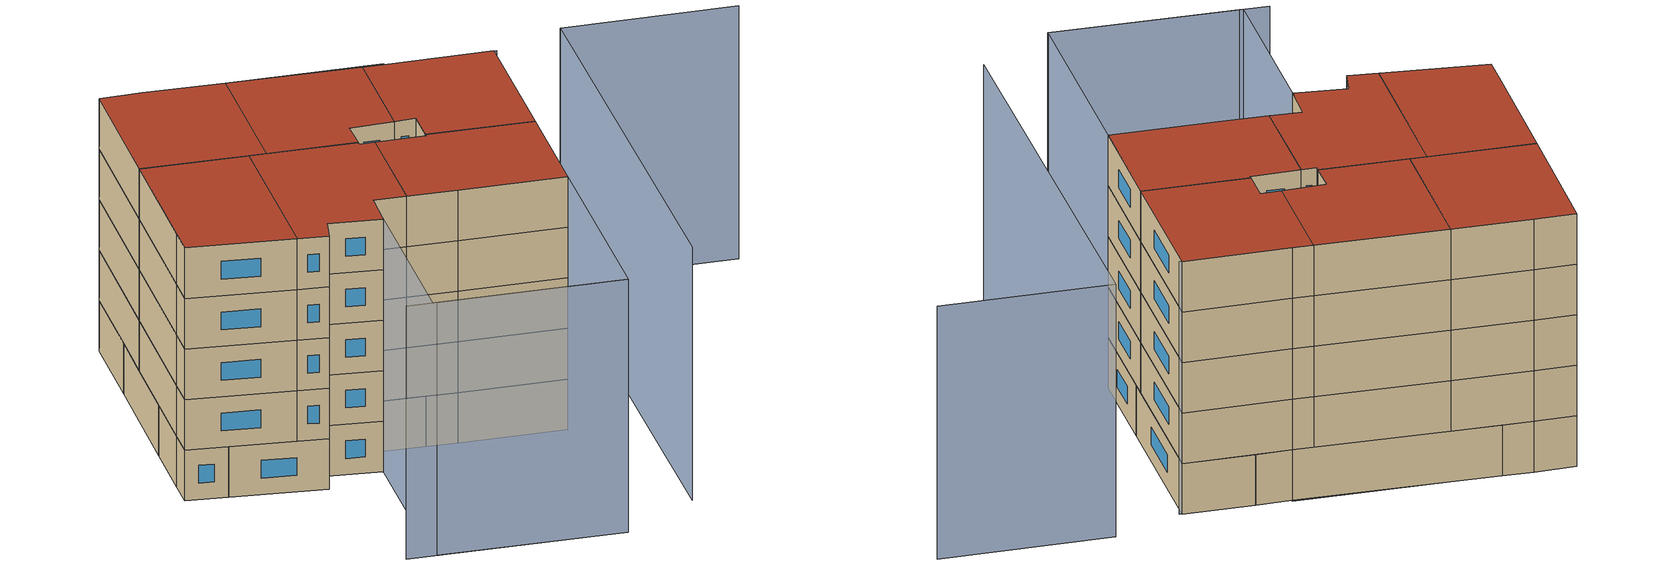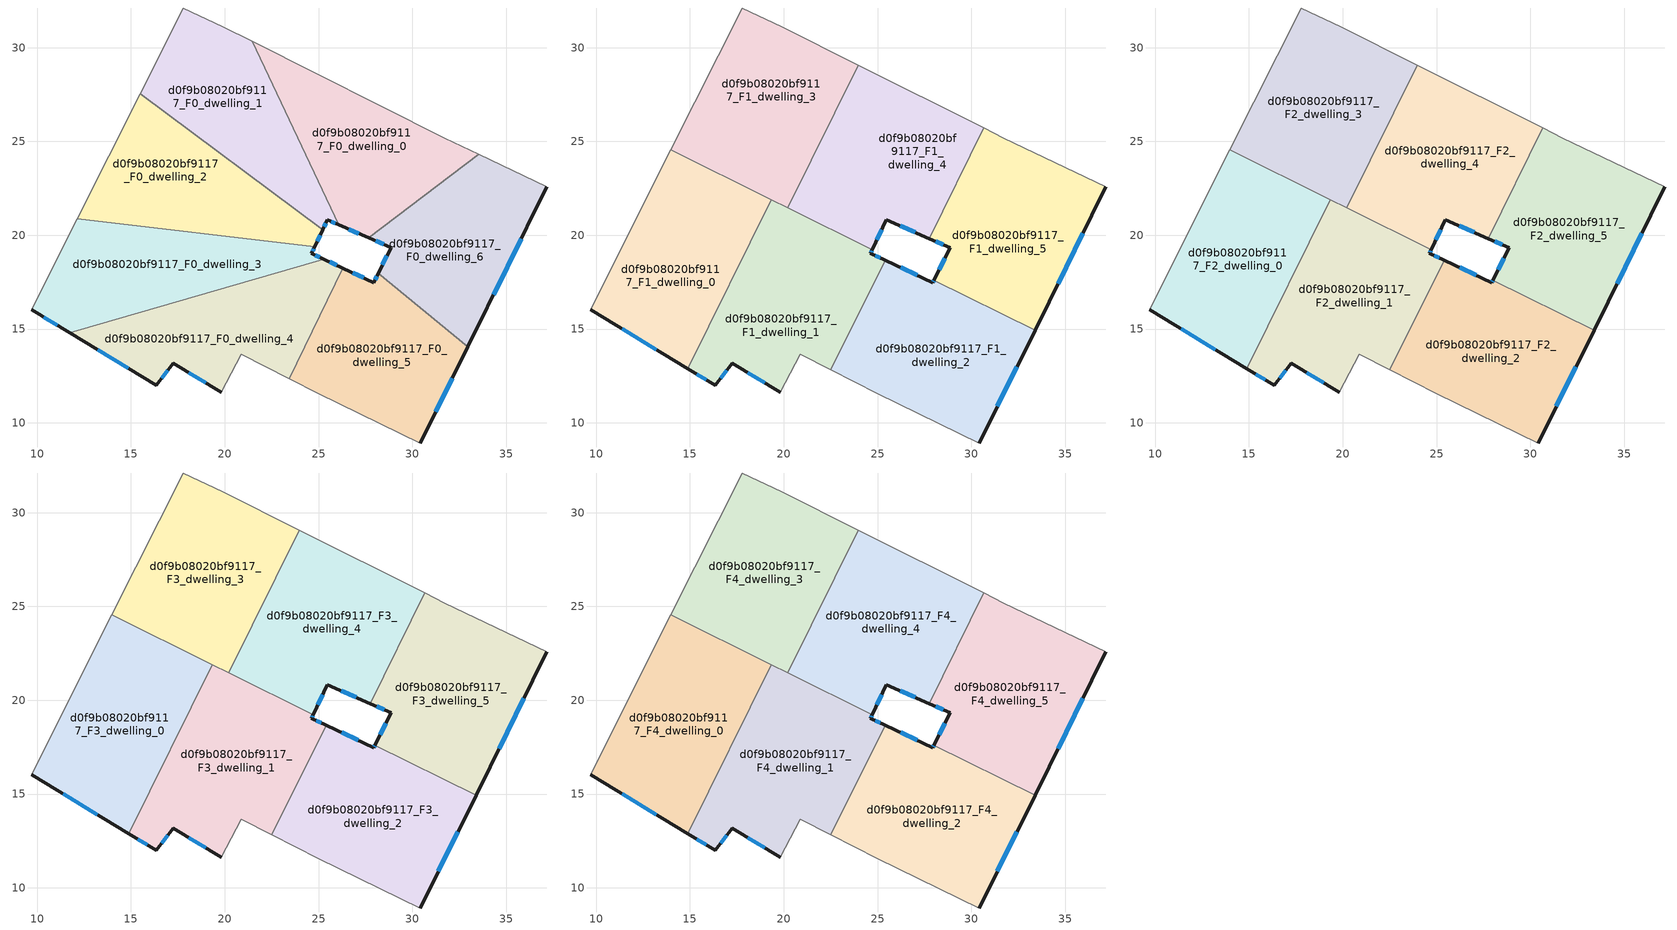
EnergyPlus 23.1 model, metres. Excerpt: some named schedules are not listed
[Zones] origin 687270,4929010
d0f9b08020bf9117_F0_dwelling_0
 floor ground (EU_floor_Construction): 31.73,25.18 33.54,24.32 27.67,19.86 26.09,20.55 21.47,30.34 z0
 wall outside (EU_wall_Construction): 26.09,20.55 27.67,19.86 z0:3
 wall to d0f9b08020bf9117_F0_dwelling_6 (EU_wall_Construction): 27.67,19.86 33.54,24.32 z0:3
 wall to d0f9b08020bf9117_F0_dwelling_1 (EU_wall_Construction): 21.47,30.34 26.09,20.55 z0:3
 wall adiabatic (EU_wall_Construction): 33.54,24.32 31.73,25.18 21.47,30.34 z0:3
 window (EU_Window_Construction): 26.6,20.32 27.15,20.08 z0.98:2.02
d0f9b08020bf9117_F0_dwelling_1
 floor ground (EU_floor_Construction): 21.47,30.34 26.09,20.55 25.47,20.81 25.22,20.29 15.49,27.53 17.79,32.11 19.9,31.12 z0
 wall outside (EU_wall_Construction): 25.22,20.29 25.47,20.81 26.09,20.55 z0:3
 wall adiabatic (EU_wall_Construction): 21.47,30.34 19.9,31.12 17.79,32.11 15.49,27.53 z0:3
 wall to d0f9b08020bf9117_F0_dwelling_2 (EU_wall_Construction): 15.49,27.53 25.22,20.29 z0:3
 window (EU_Window_Construction): 25.67,20.73 25.89,20.63 / 25.3,20.46 25.39,20.64 z0.98:2.02
d0f9b08020bf9117_F0_dwelling_2
 floor ground (EU_floor_Construction): 25.22,20.29 24.79,19.39 12.14,20.88 15.49,27.53 z0
 wall outside (EU_wall_Construction): 24.79,19.39 25.22,20.29 z0:3
 wall to d0f9b08020bf9117_F0_dwelling_3 (EU_wall_Construction): 12.14,20.88 24.79,19.39 z0:3
 wall adiabatic (EU_wall_Construction): 15.49,27.53 12.14,20.88 z0:3
 window (EU_Window_Construction): 24.93,19.68 25.08,20 z0.98:2.02
d0f9b08020bf9117_F0_dwelling_3
 floor ground (EU_floor_Construction): 24.79,19.39 24.62,19.03 25.27,18.73 11.73,14.79 9.7,16.02 10.43,17.49 12.14,20.88 z0
 wall outside (EU_wall_Construction): 25.27,18.73 24.62,19.03 24.79,19.39 / 9.7,16.02 11.73,14.79 z0:3
 wall adiabatic (EU_wall_Construction): 12.14,20.88 10.43,17.49 9.7,16.02 z0:3
 wall to d0f9b08020bf9117_F0_dwelling_4 (EU_wall_Construction): 11.73,14.79 25.27,18.73 z0:3
 window (EU_Window_Construction): 24.68,19.15 24.74,19.27 / 25.06,18.83 24.83,18.93 / 10.36,15.62 11.07,15.19 z0.98:2.02
 ceiling adiabatic (EU_roof_Construction): 24.72,19.23 24.79,19.39 24.28,19.45 z3
d0f9b08020bf9117_F0_dwelling_4
 floor ground (EU_floor_Construction): 26.3,18.25 23.44,12.36 20.88,13.66 19.82,11.62 17.25,13.18 16.35,11.99 11.73,14.79 25.27,18.73 z0
 wall outside (EU_wall_Construction): 11.73,14.79 16.35,11.99 17.25,13.18 19.82,11.62 / 26.3,18.25 25.27,18.73 z0:3
 wall to d0f9b08020bf9117_F0_dwelling_5 (EU_wall_Construction): 23.44,12.36 26.3,18.25 z0:3
 wall adiabatic (EU_wall_Construction): 19.82,11.62 20.88,13.66 23.44,12.36 z0:3
 window (EU_Window_Construction): 13.23,13.88 14.85,12.9 / 25.96,18.4 25.6,18.57 / 18.09,12.68 18.99,12.13 / 16.65,12.38 16.96,12.8 z0.98:2.02
d0f9b08020bf9117_F0_dwelling_5
 floor ground (EU_floor_Construction): 32.96,14.06 30.42,8.92 25.02,11.55 23.44,12.36 26.3,18.25 27.94,17.47 28.19,17.97 z0
 wall outside (EU_wall_Construction): 28.19,17.97 27.94,17.47 26.3,18.25 / 30.42,8.92 32.96,14.06 z0:3
 wall adiabatic (EU_wall_Construction): 23.44,12.36 25.02,11.55 30.42,8.92 z0:3
 wall to d0f9b08020bf9117_F0_dwelling_6 (EU_wall_Construction): 32.96,14.06 28.19,17.97 z0:3
 window (EU_Window_Construction): 27.41,17.72 26.83,17.99 / 28.11,17.81 28.02,17.64 / 31.25,10.59 32.13,12.39 z0.98:2.02
d0f9b08020bf9117_F0_dwelling_6
 floor ground (EU_floor_Construction): 37.17,22.58 32.96,14.06 28.19,17.97 28.86,19.34 27.67,19.86 33.54,24.32 z0
 wall outside (EU_wall_Construction): 27.67,19.86 28.86,19.34 28.19,17.97 / 32.96,14.06 37.17,22.58 z0:3
 wall adiabatic (EU_wall_Construction): 37.17,22.58 33.54,24.32 z0:3
 window (EU_Window_Construction): 28.64,18.9 28.41,18.42 / 28.06,19.69 28.47,19.51 / 34.33,16.83 35.8,19.81 z0.98:2.02
d0f9b08020bf9117_F1_dwelling_0
 floor to d0f9b08020bf9117_F0_dwelling_3 (EU_floor_Construction): 18.48,20.13 16.52,16.19 11.73,14.8 9.7,16.02 10.43,17.49 12.14,20.88 z3
 floor to d0f9b08020bf9117_F0_dwelling_4 (EU_floor_Construction): 16.52,16.19 14.89,12.88 11.73,14.8 z3
 floor to d0f9b08020bf9117_F0_dwelling_2 (EU_floor_Construction): 19.34,21.89 18.48,20.13 12.14,20.88 13.98,24.54 z3
 wall outside (EU_wall_Construction): 9.7,16.02 14.89,12.88 z3:6
 wall to d0f9b08020bf9117_F1_dwelling_1 (EU_wall_Construction): 14.89,12.88 19.34,21.89 z3:6
 wall adiabatic (EU_wall_Construction): 13.98,24.54 10.43,17.49 9.7,16.02 z3:6
 wall to d0f9b08020bf9117_F1_dwelling_3 (EU_wall_Construction): 19.34,21.89 13.98,24.54 z3:6
 window (EU_Window_Construction): 11.39,15 13.2,13.9 z3.98:5.02
d0f9b08020bf9117_F1_dwelling_1
 floor to d0f9b08020bf9117_F0_dwelling_4 (EU_floor_Construction): 25.4,18.67 22.51,12.83 20.88,13.66 19.82,11.62 17.25,13.18 16.35,11.99 14.89,12.88 16.52,16.19 25.27,18.73 z3
 floor to d0f9b08020bf9117_F0_dwelling_3 (EU_floor_Construction): 24.72,19.23 24.62,19.03 25.27,18.73 16.52,16.19 18.48,20.13 24.28,19.45 z3
 floor to d0f9b08020bf9117_F0_dwelling_2 (EU_floor_Construction): 24.28,19.45 18.48,20.13 19.34,21.89 z3
 wall outside (EU_wall_Construction): 25.4,18.67 24.62,19.03 24.72,19.23 / 14.89,12.88 16.35,11.99 17.25,13.18 19.82,11.62 z3:6
 wall to d0f9b08020bf9117_F1_dwelling_2 (EU_wall_Construction): 22.51,12.83 25.4,18.67 z3:6
 wall adiabatic (EU_wall_Construction): 19.82,11.62 20.88,13.66 22.51,12.83 z3:6
 wall to d0f9b08020bf9117_F1_dwelling_4 (EU_wall_Construction): 24.72,19.23 20.22,21.46 z3:6
 wall to d0f9b08020bf9117_F1_dwelling_3 (EU_wall_Construction): 20.22,21.46 19.34,21.89 z3:6
 window (EU_Window_Construction): 24.65,19.1 24.69,19.17 / 25.15,18.79 24.88,18.91 / 18.09,12.68 18.99,12.13 / 16.65,12.38 16.96,12.8 / 15.36,12.59 15.88,12.28 z3.98:5.02
d0f9b08020bf9117_F1_dwelling_2
 floor to d0f9b08020bf9117_F0_dwelling_5 (EU_floor_Construction): 29.58,16.83 32.96,14.06 30.42,8.92 25.02,11.55 23.44,12.36 26.3,18.25 27.94,17.47 28.01,17.61 z3
 floor to d0f9b08020bf9117_F0_dwelling_4 (EU_floor_Construction): 26.3,18.25 23.44,12.36 22.51,12.83 25.4,18.67 z3
 floor to d0f9b08020bf9117_F0_dwelling_6 (EU_floor_Construction): 33.4,14.94 32.96,14.06 29.58,16.83 z3
 wall outside (EU_wall_Construction): 30.42,8.92 33.4,14.94 / 28.01,17.61 27.94,17.47 25.4,18.67 z3:6
 wall adiabatic (EU_wall_Construction): 22.51,12.83 25.02,11.55 30.42,8.92 z3:6
 wall to d0f9b08020bf9117_F1_dwelling_5 (EU_wall_Construction): 33.4,14.94 28.01,17.61 z3:6
 window (EU_Window_Construction): 31.39,10.88 32.43,12.98 / 27.12,17.86 26.23,18.28 / 27.99,17.56 27.96,17.52 z3.98:5.02
d0f9b08020bf9117_F1_dwelling_3
 floor to d0f9b08020bf9117_F0_dwelling_1 (EU_floor_Construction): 21.47,30.34 23,27.09 21.14,23.33 15.49,27.53 17.79,32.11 19.9,31.12 z3
 floor to d0f9b08020bf9117_F0_dwelling_2 (EU_floor_Construction): 21.14,23.33 20.22,21.46 13.98,24.54 15.49,27.53 z3
 floor to d0f9b08020bf9117_F0_dwelling_0 (EU_floor_Construction): 23.98,29.07 23,27.09 21.47,30.34 z3
 wall adiabatic (EU_wall_Construction): 23.98,29.07 19.9,31.12 17.79,32.11 13.98,24.54 z3:6
 wall to d0f9b08020bf9117_F1_dwelling_4 (EU_wall_Construction): 20.22,21.46 23.98,29.07 z3:6
d0f9b08020bf9117_F1_dwelling_4
 floor to d0f9b08020bf9117_F0_dwelling_0 (EU_floor_Construction): 30.67,25.72 27.84,19.99 27.67,19.86 26.09,20.55 23,27.09 23.98,29.07 z3
 floor to d0f9b08020bf9117_F0_dwelling_1 (EU_floor_Construction): 23,27.09 26.09,20.55 25.47,20.81 25.22,20.29 21.14,23.33 z3
 floor to d0f9b08020bf9117_F0_dwelling_2 (EU_floor_Construction): 25.22,20.29 24.79,19.39 24.28,19.45 20.22,21.46 21.14,23.33 z3
 floor adiabatic (EU_floor_Construction): 25.22,20.29 24.72,19.23 24.28,19.45 24.79,19.39 z3
 wall outside (EU_wall_Construction): 24.72,19.23 25.47,20.81 27.76,19.82 z3:6
 wall adiabatic (EU_wall_Construction): 30.67,25.72 23.98,29.07 z3:6
 wall to d0f9b08020bf9117_F1_dwelling_5 (EU_wall_Construction): 27.76,19.82 30.67,25.72 z3:6
 window (EU_Window_Construction): 24.96,19.75 25.23,20.3 / 26.22,20.49 27.01,20.15 z3.98:5.02
d0f9b08020bf9117_F1_dwelling_5
 floor to d0f9b08020bf9117_F0_dwelling_6 (EU_floor_Construction): 37.17,22.58 33.4,14.94 29.58,16.83 28.19,17.97 28.86,19.34 27.76,19.82 27.84,19.99 33.54,24.32 z3
 floor to d0f9b08020bf9117_F0_dwelling_0 (EU_floor_Construction): 33.54,24.32 27.84,19.99 30.67,25.72 31.73,25.18 z3
 floor to d0f9b08020bf9117_F0_dwelling_5 (EU_floor_Construction): 29.58,16.83 28.01,17.61 28.19,17.97 z3
 wall outside (EU_wall_Construction): 27.76,19.82 28.86,19.34 28.01,17.61 / 33.4,14.94 37.17,22.58 z3:6
 wall adiabatic (EU_wall_Construction): 37.17,22.58 31.73,25.18 30.67,25.72 z3:6
 window (EU_Window_Construction): 28.58,18.78 28.29,18.17 / 28.12,19.67 28.5,19.5 / 34.62,17.43 35.95,20.1 z3.98:5.02
d0f9b08020bf9117_F2_dwelling_0
 floor to d0f9b08020bf9117_F1_dwelling_0 (EU_floor_Construction): 19.34,21.89 14.89,12.88 9.7,16.02 10.43,17.49 13.98,24.54 z6
 wall outside (EU_wall_Construction): 9.7,16.02 14.89,12.88 z6:9
 wall to d0f9b08020bf9117_F2_dwelling_1 (EU_wall_Construction): 14.89,12.88 19.34,21.89 z6:9
 wall adiabatic (EU_wall_Construction): 13.98,24.54 10.43,17.49 9.7,16.02 z6:9
 wall to d0f9b08020bf9117_F2_dwelling_3 (EU_wall_Construction): 19.34,21.89 13.98,24.54 z6:9
 window (EU_Window_Construction): 11.39,15 13.2,13.9 z6.98:8.02
d0f9b08020bf9117_F2_dwelling_1
 floor to d0f9b08020bf9117_F1_dwelling_1 (EU_floor_Construction): 24.72,19.23 24.62,19.03 25.4,18.67 22.51,12.83 20.88,13.66 19.82,11.62 17.25,13.18 16.35,11.99 14.89,12.88 19.34,21.89 z6
 wall outside (EU_wall_Construction): 25.4,18.67 24.62,19.03 24.72,19.23 / 14.89,12.88 16.35,11.99 17.25,13.18 19.82,11.62 z6:9
 wall to d0f9b08020bf9117_F2_dwelling_2 (EU_wall_Construction): 22.51,12.83 25.4,18.67 z6:9
 wall adiabatic (EU_wall_Construction): 19.82,11.62 20.88,13.66 22.51,12.83 z6:9
 wall to d0f9b08020bf9117_F2_dwelling_4 (EU_wall_Construction): 24.72,19.23 20.22,21.46 z6:9
 wall to d0f9b08020bf9117_F2_dwelling_3 (EU_wall_Construction): 20.22,21.46 19.34,21.89 z6:9
 window (EU_Window_Construction): 24.65,19.1 24.69,19.17 / 25.15,18.79 24.88,18.91 / 18.09,12.68 18.99,12.13 / 16.65,12.38 16.96,12.8 / 15.36,12.59 15.88,12.28 z6.98:8.02
d0f9b08020bf9117_F2_dwelling_2
 floor to d0f9b08020bf9117_F1_dwelling_2 (EU_floor_Construction): 33.4,14.94 30.42,8.92 25.02,11.55 22.51,12.83 25.4,18.67 27.94,17.47 28.01,17.61 z6
 wall outside (EU_wall_Construction): 30.42,8.92 33.4,14.94 / 28.01,17.61 27.94,17.47 25.4,18.67 z6:9
 wall adiabatic (EU_wall_Construction): 22.51,12.83 25.02,11.55 30.42,8.92 z6:9
 wall to d0f9b08020bf9117_F2_dwelling_5 (EU_wall_Construction): 33.4,14.94 28.01,17.61 z6:9
 window (EU_Window_Construction): 31.39,10.88 32.43,12.98 / 27.12,17.86 26.23,18.28 / 27.99,17.56 27.96,17.52 z6.98:8.02
d0f9b08020bf9117_F2_dwelling_3
 floor to d0f9b08020bf9117_F1_dwelling_3 (EU_floor_Construction): 23.98,29.07 20.22,21.46 13.98,24.54 17.79,32.11 19.9,31.12 z6
 wall adiabatic (EU_wall_Construction): 23.98,29.07 19.9,31.12 17.79,32.11 13.98,24.54 z6:9
 wall to d0f9b08020bf9117_F2_dwelling_4 (EU_wall_Construction): 20.22,21.46 23.98,29.07 z6:9
d0f9b08020bf9117_F2_dwelling_4
 floor to d0f9b08020bf9117_F1_dwelling_4 (EU_floor_Construction): 30.67,25.72 27.76,19.82 25.47,20.81 24.72,19.23 20.22,21.46 23.98,29.07 z6
 wall outside (EU_wall_Construction): 24.72,19.23 25.47,20.81 27.76,19.82 z6:9
 wall adiabatic (EU_wall_Construction): 30.67,25.72 23.98,29.07 z6:9
 wall to d0f9b08020bf9117_F2_dwelling_5 (EU_wall_Construction): 27.76,19.82 30.67,25.72 z6:9
 window (EU_Window_Construction): 24.96,19.75 25.23,20.3 / 26.22,20.49 27.01,20.15 z6.98:8.02
d0f9b08020bf9117_F2_dwelling_5
 floor to d0f9b08020bf9117_F1_dwelling_5 (EU_floor_Construction): 37.17,22.58 33.4,14.94 28.01,17.61 28.86,19.34 27.76,19.82 30.67,25.72 31.73,25.18 z6
 wall outside (EU_wall_Construction): 27.76,19.82 28.86,19.34 28.01,17.61 / 33.4,14.94 37.17,22.58 z6:9
 wall adiabatic (EU_wall_Construction): 37.17,22.58 31.73,25.18 30.67,25.72 z6:9
 window (EU_Window_Construction): 28.58,18.78 28.29,18.17 / 28.12,19.67 28.5,19.5 / 34.62,17.43 35.95,20.1 z6.98:8.02
d0f9b08020bf9117_F3_dwelling_0
 floor to d0f9b08020bf9117_F2_dwelling_0 (EU_floor_Construction): 19.34,21.89 14.89,12.88 9.7,16.02 10.43,17.49 13.98,24.54 z9
 wall outside (EU_wall_Construction): 9.7,16.02 14.89,12.88 z9:12
 wall to d0f9b08020bf9117_F3_dwelling_1 (EU_wall_Construction): 14.89,12.88 19.34,21.89 z9:12
 wall adiabatic (EU_wall_Construction): 13.98,24.54 10.43,17.49 9.7,16.02 z9:12
 wall to d0f9b08020bf9117_F3_dwelling_3 (EU_wall_Construction): 19.34,21.89 13.98,24.54 z9:12
 window (EU_Window_Construction): 11.39,15 13.2,13.9 z9.98:11.02
d0f9b08020bf9117_F3_dwelling_1
 floor to d0f9b08020bf9117_F2_dwelling_1 (EU_floor_Construction): 24.72,19.23 24.62,19.03 25.4,18.67 22.51,12.83 20.88,13.66 19.82,11.62 17.25,13.18 16.35,11.99 14.89,12.88 19.34,21.89 z9
 wall outside (EU_wall_Construction): 25.4,18.67 24.62,19.03 24.72,19.23 / 14.89,12.88 16.35,11.99 17.25,13.18 19.82,11.62 z9:12
 wall to d0f9b08020bf9117_F3_dwelling_2 (EU_wall_Construction): 22.51,12.83 25.4,18.67 z9:12
 wall adiabatic (EU_wall_Construction): 19.82,11.62 20.88,13.66 22.51,12.83 z9:12
 wall to d0f9b08020bf9117_F3_dwelling_4 (EU_wall_Construction): 24.72,19.23 20.22,21.46 z9:12
 wall to d0f9b08020bf9117_F3_dwelling_3 (EU_wall_Construction): 20.22,21.46 19.34,21.89 z9:12
 window (EU_Window_Construction): 24.65,19.1 24.69,19.17 / 25.15,18.79 24.88,18.91 / 18.09,12.68 18.99,12.13 / 16.65,12.38 16.96,12.8 / 15.36,12.59 15.88,12.28 z9.98:11.02
d0f9b08020bf9117_F3_dwelling_2
 floor to d0f9b08020bf9117_F2_dwelling_2 (EU_floor_Construction): 33.4,14.94 30.42,8.92 25.02,11.55 22.51,12.83 25.4,18.67 27.94,17.47 28.01,17.61 z9
 wall outside (EU_wall_Construction): 30.42,8.92 33.4,14.94 / 28.01,17.61 27.94,17.47 25.4,18.67 z9:12
 wall adiabatic (EU_wall_Construction): 22.51,12.83 25.02,11.55 30.42,8.92 z9:12
 wall to d0f9b08020bf9117_F3_dwelling_5 (EU_wall_Construction): 33.4,14.94 28.01,17.61 z9:12
 window (EU_Window_Construction): 31.39,10.88 32.43,12.98 / 27.12,17.86 26.23,18.28 / 27.99,17.56 27.96,17.52 z9.98:11.02
d0f9b08020bf9117_F3_dwelling_3
 floor to d0f9b08020bf9117_F2_dwelling_3 (EU_floor_Construction): 23.98,29.07 20.22,21.46 13.98,24.54 17.79,32.11 19.9,31.12 z9
 wall adiabatic (EU_wall_Construction): 23.98,29.07 19.9,31.12 17.79,32.11 13.98,24.54 z9:12
 wall to d0f9b08020bf9117_F3_dwelling_4 (EU_wall_Construction): 20.22,21.46 23.98,29.07 z9:12
d0f9b08020bf9117_F3_dwelling_4
 floor to d0f9b08020bf9117_F2_dwelling_4 (EU_floor_Construction): 30.67,25.72 27.76,19.82 25.47,20.81 24.72,19.23 20.22,21.46 23.98,29.07 z9
 wall outside (EU_wall_Construction): 24.72,19.23 25.47,20.81 27.76,19.82 z9:12
 wall adiabatic (EU_wall_Construction): 30.67,25.72 23.98,29.07 z9:12
 wall to d0f9b08020bf9117_F3_dwelling_5 (EU_wall_Construction): 27.76,19.82 30.67,25.72 z9:12
 window (EU_Window_Construction): 24.96,19.75 25.23,20.3 / 26.22,20.49 27.01,20.15 z9.98:11.02
d0f9b08020bf9117_F3_dwelling_5
 floor to d0f9b08020bf9117_F2_dwelling_5 (EU_floor_Construction): 37.17,22.58 33.4,14.94 28.01,17.61 28.86,19.34 27.76,19.82 30.67,25.72 31.73,25.18 z9
 wall outside (EU_wall_Construction): 27.76,19.82 28.86,19.34 28.01,17.61 / 33.4,14.94 37.17,22.58 z9:12
 wall adiabatic (EU_wall_Construction): 37.17,22.58 31.73,25.18 30.67,25.72 z9:12
 window (EU_Window_Construction): 28.58,18.78 28.29,18.17 / 28.12,19.67 28.5,19.5 / 34.62,17.43 35.95,20.1 z9.98:11.02
d0f9b08020bf9117_F4_dwelling_0
 floor to d0f9b08020bf9117_F3_dwelling_0 (EU_floor_Construction): 19.34,21.89 14.89,12.88 9.7,16.02 10.43,17.49 13.98,24.54 z12
 wall outside (EU_wall_Construction): 9.7,16.02 14.89,12.88 z12:15
 wall to d0f9b08020bf9117_F4_dwelling_1 (EU_wall_Construction): 14.89,12.88 19.34,21.89 z12:15
 wall adiabatic (EU_wall_Construction): 13.98,24.54 10.43,17.49 9.7,16.02 z12:15
 wall to d0f9b08020bf9117_F4_dwelling_3 (EU_wall_Construction): 19.34,21.89 13.98,24.54 z12:15
 window (EU_Window_Construction): 11.39,15 13.2,13.9 z12.98:14.02
 roof outside (EU_roof_Construction): 14.89,12.88 19.34,21.89 13.98,24.54 10.43,17.49 9.7,16.02 z15
d0f9b08020bf9117_F4_dwelling_1
 floor to d0f9b08020bf9117_F3_dwelling_1 (EU_floor_Construction): 24.72,19.23 24.62,19.03 25.4,18.67 22.51,12.83 20.88,13.66 19.82,11.62 17.25,13.18 16.35,11.99 14.89,12.88 19.34,21.89 z12
 wall outside (EU_wall_Construction): 25.4,18.67 24.62,19.03 24.72,19.23 / 14.89,12.88 16.35,11.99 17.25,13.18 19.82,11.62 z12:15
 wall to d0f9b08020bf9117_F4_dwelling_2 (EU_wall_Construction): 22.51,12.83 25.4,18.67 z12:15
 wall adiabatic (EU_wall_Construction): 19.82,11.62 20.88,13.66 22.51,12.83 z12:15
 wall to d0f9b08020bf9117_F4_dwelling_4 (EU_wall_Construction): 24.72,19.23 20.22,21.46 z12:15
 wall to d0f9b08020bf9117_F4_dwelling_3 (EU_wall_Construction): 20.22,21.46 19.34,21.89 z12:15
 window (EU_Window_Construction): 24.65,19.1 24.69,19.17 / 25.15,18.79 24.88,18.91 / 18.09,12.68 18.99,12.13 / 16.65,12.38 16.96,12.8 / 15.36,12.59 15.88,12.28 z12.98:14.02
 roof outside (EU_roof_Construction): 22.51,12.83 25.4,18.67 24.62,19.03 24.72,19.23 19.34,21.89 14.89,12.88 16.35,11.99 17.25,13.18 19.82,11.62 20.88,13.66 z15
d0f9b08020bf9117_F4_dwelling_2
 floor to d0f9b08020bf9117_F3_dwelling_2 (EU_floor_Construction): 33.4,14.94 30.42,8.92 25.02,11.55 22.51,12.83 25.4,18.67 27.94,17.47 28.01,17.61 z12
 wall outside (EU_wall_Construction): 30.42,8.92 33.4,14.94 / 28.01,17.61 27.94,17.47 25.4,18.67 z12:15
 wall adiabatic (EU_wall_Construction): 22.51,12.83 25.02,11.55 30.42,8.92 z12:15
 wall to d0f9b08020bf9117_F4_dwelling_5 (EU_wall_Construction): 33.4,14.94 28.01,17.61 z12:15
 window (EU_Window_Construction): 31.39,10.88 32.43,12.98 / 27.12,17.86 26.23,18.28 / 27.99,17.56 27.96,17.52 z12.98:14.02
 roof outside (EU_roof_Construction): 30.42,8.92 33.4,14.94 28.01,17.61 27.94,17.47 25.4,18.67 22.51,12.83 25.02,11.55 z15
d0f9b08020bf9117_F4_dwelling_3
 floor to d0f9b08020bf9117_F3_dwelling_3 (EU_floor_Construction): 23.98,29.07 20.22,21.46 13.98,24.54 17.79,32.11 19.9,31.12 z12
 wall adiabatic (EU_wall_Construction): 23.98,29.07 19.9,31.12 17.79,32.11 13.98,24.54 z12:15
 wall to d0f9b08020bf9117_F4_dwelling_4 (EU_wall_Construction): 20.22,21.46 23.98,29.07 z12:15
 roof outside (EU_roof_Construction): 20.22,21.46 23.98,29.07 19.9,31.12 17.79,32.11 13.98,24.54 z15
d0f9b08020bf9117_F4_dwelling_4
 floor to d0f9b08020bf9117_F3_dwelling_4 (EU_floor_Construction): 30.67,25.72 27.76,19.82 25.47,20.81 24.72,19.23 20.22,21.46 23.98,29.07 z12
 wall outside (EU_wall_Construction): 24.72,19.23 25.47,20.81 27.76,19.82 z12:15
 wall adiabatic (EU_wall_Construction): 30.67,25.72 23.98,29.07 z12:15
 wall to d0f9b08020bf9117_F4_dwelling_5 (EU_wall_Construction): 27.76,19.82 30.67,25.72 z12:15
 window (EU_Window_Construction): 24.96,19.75 25.23,20.3 / 26.22,20.49 27.01,20.15 z12.98:14.02
 roof outside (EU_roof_Construction): 27.76,19.82 30.67,25.72 23.98,29.07 20.22,21.46 24.72,19.23 25.47,20.81 z15
d0f9b08020bf9117_F4_dwelling_5
 floor to d0f9b08020bf9117_F3_dwelling_5 (EU_floor_Construction): 37.17,22.58 33.4,14.94 28.01,17.61 28.86,19.34 27.76,19.82 30.67,25.72 31.73,25.18 z12
 wall outside (EU_wall_Construction): 27.76,19.82 28.86,19.34 28.01,17.61 / 33.4,14.94 37.17,22.58 z12:15
 wall adiabatic (EU_wall_Construction): 37.17,22.58 31.73,25.18 30.67,25.72 z12:15
 window (EU_Window_Construction): 28.58,18.78 28.29,18.17 / 28.12,19.67 28.5,19.5 / 34.62,17.43 35.95,20.1 z12.98:14.02
 roof outside (EU_roof_Construction): 33.4,14.94 37.17,22.58 31.73,25.18 30.67,25.72 27.76,19.82 28.86,19.34 28.01,17.61 z15
shading: 14.05,3.18 24.94,-2.18 / 29.96,-1.6 41.55,22.24 / 41.55,22.24 50.35,17.96 / 37.3,22.47 31.73,25.18 / 31.77,25.24 17.79,32.11 / 30.43,8.94 24.93,-2.19 / 24.93,-2.19 15.34,2.55 / 15.34,2.55 20.84,13.68 / 20.84,13.68 30.43,8.94 z0:15
[Building]
EU S2 Campaign: North Axis=0; Terrain=City; Solar Distribution=FullExterior
[Site:Location]
Bologna: Latitude=44.5; Longitude=11.25; Time Zone=1; Elevation=37
[SizingPeriod:WeatherFileDays]
AnnualSizingPeriod: Begin Month=1; Begin Day of Month=1; End Month=12; End Day of Month=31; Day of Week for Start Day=Monday; Use Weather File Daylight Saving Period=No; Use Weather File Rain and Snow Indicators=No
[MATERIAL]
EU_InternalMass_Material: Roughness=MediumRough; Thickness=0.1; Conductivity=1; Density=1800; Specific Heat=900; Thermal Absorptance=0.9; Solar Absorptance=0.7; Visible Absorptance=0.7
[MATERIAL:NOMASS] Roughness=MediumRough; Thermal Absorptance=0.9; Solar Absorptance=0.7; Visible Absorptance=0.7
Name | Thermal Resistance
EU_wall_NoMass | 0.905828
EU_roof_NoMass | 0.37593
EU_floor_NoMass | 0.67114
[WINDOWMATERIAL:SIMPLEGLAZINGSYSTEM]
EU_Window_SimpleGlazing: UFactor=4.52486; Solar Heat Gain Coefficient=0.85; Visible Transmittance=0.85
[CONSTRUCTION]
EU_wall_Construction: EU_wall_NoMass
EU_roof_Construction: EU_roof_NoMass
EU_floor_Construction: EU_floor_NoMass
EU_Window_Construction: EU_Window_SimpleGlazing
EU_InternalMass_Construction: EU_InternalMass_Material
[ZONE] Type=1; Multiplier=1; Ceiling Height=autocalculate; Floor Area=autocalculate; Part of Total Floor Area=Yes
Name | Volume
d0f9b08020bf9117_F0_dwelling_0 | 151.459
d0f9b08020bf9117_F1_dwelling_0; d0f9b08020bf9117_F2_dwelling_0; d0f9b08020bf9117_F3_dwelling_0; d0f9b08020bf9117_F4_dwelling_0 | 176.703
d0f9b08020bf9117_F0_dwelling_1; d0f9b08020bf9117_F0_dwelling_6 | 151.469
d0f9b08020bf9117_F1_dwelling_1; d0f9b08020bf9117_F2_dwelling_1; d0f9b08020bf9117_F3_dwelling_1; d0f9b08020bf9117_F4_dwelling_1 | 176.725
d0f9b08020bf9117_F0_dwelling_2 | 151.479
d0f9b08020bf9117_F1_dwelling_2; d0f9b08020bf9117_F2_dwelling_2; d0f9b08020bf9117_F3_dwelling_2; d0f9b08020bf9117_F4_dwelling_2 | 176.714
d0f9b08020bf9117_F0_dwelling_3 | 151.461
d0f9b08020bf9117_F1_dwelling_3; d0f9b08020bf9117_F2_dwelling_3; d0f9b08020bf9117_F3_dwelling_3; d0f9b08020bf9117_F4_dwelling_3 | 176.706
d0f9b08020bf9117_F0_dwelling_4 | 151.456
d0f9b08020bf9117_F1_dwelling_4; d0f9b08020bf9117_F2_dwelling_4; d0f9b08020bf9117_F3_dwelling_4; d0f9b08020bf9117_F4_dwelling_4 | 176.708
d0f9b08020bf9117_F0_dwelling_5 | 151.477
d0f9b08020bf9117_F1_dwelling_5; d0f9b08020bf9117_F2_dwelling_5; d0f9b08020bf9117_F3_dwelling_5; d0f9b08020bf9117_F4_dwelling_5 | 176.711
[INTERNALMASS] Construction=EU_InternalMass_Construction
Name | Zone or ZoneList | Surface Area
d0f9b08020bf9117_F0_dwelling_0_EU_InternalMass | d0f9b08020bf9117_F0_dwelling_0 | 50.4862
d0f9b08020bf9117_F0_dwelling_1_EU_InternalMass | d0f9b08020bf9117_F0_dwelling_1 | 50.4894
d0f9b08020bf9117_F0_dwelling_2_EU_InternalMass | d0f9b08020bf9117_F0_dwelling_2 | 50.4929
d0f9b08020bf9117_F0_dwelling_3_EU_InternalMass | d0f9b08020bf9117_F0_dwelling_3 | 50.4872
d0f9b08020bf9117_F0_dwelling_4_EU_InternalMass | d0f9b08020bf9117_F0_dwelling_4 | 50.4854
d0f9b08020bf9117_F0_dwelling_5_EU_InternalMass | d0f9b08020bf9117_F0_dwelling_5 | 50.492
d0f9b08020bf9117_F0_dwelling_6_EU_InternalMass | d0f9b08020bf9117_F0_dwelling_6 | 50.4895
d0f9b08020bf9117_F1_dwelling_0_EU_InternalMass | d0f9b08020bf9117_F1_dwelling_0 | 58.9014
d0f9b08020bf9117_F1_dwelling_1_EU_InternalMass | d0f9b08020bf9117_F1_dwelling_1 | 58.9083
d0f9b08020bf9117_F1_dwelling_2_EU_InternalMass | d0f9b08020bf9117_F1_dwelling_2 | 58.9048
d0f9b08020bf9117_F1_dwelling_3_EU_InternalMass | d0f9b08020bf9117_F1_dwelling_3 | 58.9019
d0f9b08020bf9117_F1_dwelling_4_EU_InternalMass | d0f9b08020bf9117_F1_dwelling_4 | 58.903
d0f9b08020bf9117_F1_dwelling_5_EU_InternalMass | d0f9b08020bf9117_F1_dwelling_5 | 58.9035
d0f9b08020bf9117_F2_dwelling_0_EU_InternalMass | d0f9b08020bf9117_F2_dwelling_0 | 58.9014
d0f9b08020bf9117_F2_dwelling_1_EU_InternalMass | d0f9b08020bf9117_F2_dwelling_1 | 58.9083
d0f9b08020bf9117_F2_dwelling_2_EU_InternalMass | d0f9b08020bf9117_F2_dwelling_2 | 58.9048
d0f9b08020bf9117_F2_dwelling_3_EU_InternalMass | d0f9b08020bf9117_F2_dwelling_3 | 58.9019
d0f9b08020bf9117_F2_dwelling_4_EU_InternalMass | d0f9b08020bf9117_F2_dwelling_4 | 58.903
d0f9b08020bf9117_F2_dwelling_5_EU_InternalMass | d0f9b08020bf9117_F2_dwelling_5 | 58.9035
d0f9b08020bf9117_F3_dwelling_0_EU_InternalMass | d0f9b08020bf9117_F3_dwelling_0 | 58.9014
d0f9b08020bf9117_F3_dwelling_1_EU_InternalMass | d0f9b08020bf9117_F3_dwelling_1 | 58.9083
d0f9b08020bf9117_F3_dwelling_2_EU_InternalMass | d0f9b08020bf9117_F3_dwelling_2 | 58.9048
d0f9b08020bf9117_F3_dwelling_3_EU_InternalMass | d0f9b08020bf9117_F3_dwelling_3 | 58.9019
d0f9b08020bf9117_F3_dwelling_4_EU_InternalMass | d0f9b08020bf9117_F3_dwelling_4 | 58.903
d0f9b08020bf9117_F3_dwelling_5_EU_InternalMass | d0f9b08020bf9117_F3_dwelling_5 | 58.9035
d0f9b08020bf9117_F4_dwelling_0_EU_InternalMass | d0f9b08020bf9117_F4_dwelling_0 | 58.9014
d0f9b08020bf9117_F4_dwelling_1_EU_InternalMass | d0f9b08020bf9117_F4_dwelling_1 | 58.9083
d0f9b08020bf9117_F4_dwelling_2_EU_InternalMass | d0f9b08020bf9117_F4_dwelling_2 | 58.9048
d0f9b08020bf9117_F4_dwelling_3_EU_InternalMass | d0f9b08020bf9117_F4_dwelling_3 | 58.9019
d0f9b08020bf9117_F4_dwelling_4_EU_InternalMass | d0f9b08020bf9117_F4_dwelling_4 | 58.903
d0f9b08020bf9117_F4_dwelling_5_EU_InternalMass | d0f9b08020bf9117_F4_dwelling_5 | 58.9035
[OTHEREQUIPMENT] Fuel Type=Electricity; Design Level Calculation Method=Watts/Area; Power per Zone Floor Area=1; Fraction Latent=0; Fraction Radiant=0; Fraction Lost=0; Carbon Dioxide Generation Rate=0; EndUse Subcategory=EU_Step8_InternalGains
Name | Zone or ZoneList or Space or SpaceList | Schedule
EU_Step8_InternalGain_d0f9b08020bf9117_F0_dwelling_0_f000 | d0f9b08020bf9117_F0_dwelling_0 | EU_Step8_GainSchedule_d0f9b08020bf9117_F0_dwelling_0_f000
EU_Step8_InternalGain_d0f9b08020bf9117_F0_dwelling_1_f000 | d0f9b08020bf9117_F0_dwelling_1 | EU_Step8_GainSchedule_d0f9b08020bf9117_F0_dwelling_1_f000
EU_Step8_InternalGain_d0f9b08020bf9117_F0_dwelling_2_f000 | d0f9b08020bf9117_F0_dwelling_2 | EU_Step8_GainSchedule_d0f9b08020bf9117_F0_dwelling_2_f000
EU_Step8_InternalGain_d0f9b08020bf9117_F0_dwelling_3_f000 | d0f9b08020bf9117_F0_dwelling_3 | EU_Step8_GainSchedule_d0f9b08020bf9117_F0_dwelling_3_f000
EU_Step8_InternalGain_d0f9b08020bf9117_F0_dwelling_4_f000 | d0f9b08020bf9117_F0_dwelling_4 | EU_Step8_GainSchedule_d0f9b08020bf9117_F0_dwelling_4_f000
EU_Step8_InternalGain_d0f9b08020bf9117_F0_dwelling_5_f000 | d0f9b08020bf9117_F0_dwelling_5 | EU_Step8_GainSchedule_d0f9b08020bf9117_F0_dwelling_5_f000
EU_Step8_InternalGain_d0f9b08020bf9117_F0_dwelling_6_f000 | d0f9b08020bf9117_F0_dwelling_6 | EU_Step8_GainSchedule_d0f9b08020bf9117_F0_dwelling_6_f000
EU_Step8_InternalGain_d0f9b08020bf9117_F1_dwelling_0_f000 | d0f9b08020bf9117_F1_dwelling_0 | EU_Step8_GainSchedule_d0f9b08020bf9117_F1_dwelling_0_f000
EU_Step8_InternalGain_d0f9b08020bf9117_F1_dwelling_1_f000 | d0f9b08020bf9117_F1_dwelling_1 | EU_Step8_GainSchedule_d0f9b08020bf9117_F1_dwelling_1_f000
EU_Step8_InternalGain_d0f9b08020bf9117_F1_dwelling_2_f000 | d0f9b08020bf9117_F1_dwelling_2 | EU_Step8_GainSchedule_d0f9b08020bf9117_F1_dwelling_2_f000
EU_Step8_InternalGain_d0f9b08020bf9117_F1_dwelling_3_f000 | d0f9b08020bf9117_F1_dwelling_3 | EU_Step8_GainSchedule_d0f9b08020bf9117_F1_dwelling_3_f000
EU_Step8_InternalGain_d0f9b08020bf9117_F1_dwelling_4_f000 | d0f9b08020bf9117_F1_dwelling_4 | EU_Step8_GainSchedule_d0f9b08020bf9117_F1_dwelling_4_f000
EU_Step8_InternalGain_d0f9b08020bf9117_F1_dwelling_5_f000 | d0f9b08020bf9117_F1_dwelling_5 | EU_Step8_GainSchedule_d0f9b08020bf9117_F1_dwelling_5_f000
EU_Step8_InternalGain_d0f9b08020bf9117_F2_dwelling_0_f000 | d0f9b08020bf9117_F2_dwelling_0 | EU_Step8_GainSchedule_d0f9b08020bf9117_F2_dwelling_0_f000
EU_Step8_InternalGain_d0f9b08020bf9117_F2_dwelling_1_f000 | d0f9b08020bf9117_F2_dwelling_1 | EU_Step8_GainSchedule_d0f9b08020bf9117_F2_dwelling_1_f000
EU_Step8_InternalGain_d0f9b08020bf9117_F2_dwelling_2_f000 | d0f9b08020bf9117_F2_dwelling_2 | EU_Step8_GainSchedule_d0f9b08020bf9117_F2_dwelling_2_f000
EU_Step8_InternalGain_d0f9b08020bf9117_F2_dwelling_3_f000 | d0f9b08020bf9117_F2_dwelling_3 | EU_Step8_GainSchedule_d0f9b08020bf9117_F2_dwelling_3_f000
EU_Step8_InternalGain_d0f9b08020bf9117_F2_dwelling_4_f000 | d0f9b08020bf9117_F2_dwelling_4 | EU_Step8_GainSchedule_d0f9b08020bf9117_F2_dwelling_4_f000
EU_Step8_InternalGain_d0f9b08020bf9117_F2_dwelling_5_f000 | d0f9b08020bf9117_F2_dwelling_5 | EU_Step8_GainSchedule_d0f9b08020bf9117_F2_dwelling_5_f000
EU_Step8_InternalGain_d0f9b08020bf9117_F3_dwelling_0_f000 | d0f9b08020bf9117_F3_dwelling_0 | EU_Step8_GainSchedule_d0f9b08020bf9117_F3_dwelling_0_f000
EU_Step8_InternalGain_d0f9b08020bf9117_F3_dwelling_1_f000 | d0f9b08020bf9117_F3_dwelling_1 | EU_Step8_GainSchedule_d0f9b08020bf9117_F3_dwelling_1_f000
EU_Step8_InternalGain_d0f9b08020bf9117_F3_dwelling_2_f000 | d0f9b08020bf9117_F3_dwelling_2 | EU_Step8_GainSchedule_d0f9b08020bf9117_F3_dwelling_2_f000
EU_Step8_InternalGain_d0f9b08020bf9117_F3_dwelling_3_f000 | d0f9b08020bf9117_F3_dwelling_3 | EU_Step8_GainSchedule_d0f9b08020bf9117_F3_dwelling_3_f000
EU_Step8_InternalGain_d0f9b08020bf9117_F3_dwelling_4_f000 | d0f9b08020bf9117_F3_dwelling_4 | EU_Step8_GainSchedule_d0f9b08020bf9117_F3_dwelling_4_f000
EU_Step8_InternalGain_d0f9b08020bf9117_F3_dwelling_5_f000 | d0f9b08020bf9117_F3_dwelling_5 | EU_Step8_GainSchedule_d0f9b08020bf9117_F3_dwelling_5_f000
EU_Step8_InternalGain_d0f9b08020bf9117_F4_dwelling_0_f000 | d0f9b08020bf9117_F4_dwelling_0 | EU_Step8_GainSchedule_d0f9b08020bf9117_F4_dwelling_0_f000
EU_Step8_InternalGain_d0f9b08020bf9117_F4_dwelling_1_f000 | d0f9b08020bf9117_F4_dwelling_1 | EU_Step8_GainSchedule_d0f9b08020bf9117_F4_dwelling_1_f000
EU_Step8_InternalGain_d0f9b08020bf9117_F4_dwelling_2_f000 | d0f9b08020bf9117_F4_dwelling_2 | EU_Step8_GainSchedule_d0f9b08020bf9117_F4_dwelling_2_f000
EU_Step8_InternalGain_d0f9b08020bf9117_F4_dwelling_3_f000 | d0f9b08020bf9117_F4_dwelling_3 | EU_Step8_GainSchedule_d0f9b08020bf9117_F4_dwelling_3_f000
EU_Step8_InternalGain_d0f9b08020bf9117_F4_dwelling_4_f000 | d0f9b08020bf9117_F4_dwelling_4 | EU_Step8_GainSchedule_d0f9b08020bf9117_F4_dwelling_4_f000
EU_Step8_InternalGain_d0f9b08020bf9117_F4_dwelling_5_f000 | d0f9b08020bf9117_F4_dwelling_5 | EU_Step8_GainSchedule_d0f9b08020bf9117_F4_dwelling_5_f000
[ZONEVENTILATION:DESIGNFLOWRATE] Schedule=EU_AlwaysOn; Design Flow Rate Calculation Method=AirChanges/Hour; Air Changes per Hour=0.73129; Ventilation Type=Natural; Fan Pressure Rise=0; Fan Total Efficiency=1; Constant Term Coefficient=1; Temperature Term Coefficient=0; Velocity Term Coefficient=0; Velocity Squared Term Coefficient=0; Minimum Indoor Temperature=-100; Maximum Indoor Temperature=100; Delta Temperature=-100; Minimum Outdoor Temperature=-100; Maximum Outdoor Temperature=100; Maximum Wind Speed=40
Name | Zone or ZoneList or Space or SpaceList
EU_ConstantAir_d0f9b08020bf9117_F0_dwelling_0 | d0f9b08020bf9117_F0_dwelling_0
EU_ConstantAir_d0f9b08020bf9117_F0_dwelling_1 | d0f9b08020bf9117_F0_dwelling_1
EU_ConstantAir_d0f9b08020bf9117_F0_dwelling_2 | d0f9b08020bf9117_F0_dwelling_2
EU_ConstantAir_d0f9b08020bf9117_F0_dwelling_3 | d0f9b08020bf9117_F0_dwelling_3
EU_ConstantAir_d0f9b08020bf9117_F0_dwelling_4 | d0f9b08020bf9117_F0_dwelling_4
EU_ConstantAir_d0f9b08020bf9117_F0_dwelling_5 | d0f9b08020bf9117_F0_dwelling_5
EU_ConstantAir_d0f9b08020bf9117_F0_dwelling_6 | d0f9b08020bf9117_F0_dwelling_6
EU_ConstantAir_d0f9b08020bf9117_F1_dwelling_0 | d0f9b08020bf9117_F1_dwelling_0
EU_ConstantAir_d0f9b08020bf9117_F1_dwelling_1 | d0f9b08020bf9117_F1_dwelling_1
EU_ConstantAir_d0f9b08020bf9117_F1_dwelling_2 | d0f9b08020bf9117_F1_dwelling_2
EU_ConstantAir_d0f9b08020bf9117_F1_dwelling_3 | d0f9b08020bf9117_F1_dwelling_3
EU_ConstantAir_d0f9b08020bf9117_F1_dwelling_4 | d0f9b08020bf9117_F1_dwelling_4
EU_ConstantAir_d0f9b08020bf9117_F1_dwelling_5 | d0f9b08020bf9117_F1_dwelling_5
EU_ConstantAir_d0f9b08020bf9117_F2_dwelling_0 | d0f9b08020bf9117_F2_dwelling_0
EU_ConstantAir_d0f9b08020bf9117_F2_dwelling_1 | d0f9b08020bf9117_F2_dwelling_1
EU_ConstantAir_d0f9b08020bf9117_F2_dwelling_2 | d0f9b08020bf9117_F2_dwelling_2
EU_ConstantAir_d0f9b08020bf9117_F2_dwelling_3 | d0f9b08020bf9117_F2_dwelling_3
EU_ConstantAir_d0f9b08020bf9117_F2_dwelling_4 | d0f9b08020bf9117_F2_dwelling_4
EU_ConstantAir_d0f9b08020bf9117_F2_dwelling_5 | d0f9b08020bf9117_F2_dwelling_5
EU_ConstantAir_d0f9b08020bf9117_F3_dwelling_0 | d0f9b08020bf9117_F3_dwelling_0
EU_ConstantAir_d0f9b08020bf9117_F3_dwelling_1 | d0f9b08020bf9117_F3_dwelling_1
EU_ConstantAir_d0f9b08020bf9117_F3_dwelling_2 | d0f9b08020bf9117_F3_dwelling_2
EU_ConstantAir_d0f9b08020bf9117_F3_dwelling_3 | d0f9b08020bf9117_F3_dwelling_3
EU_ConstantAir_d0f9b08020bf9117_F3_dwelling_4 | d0f9b08020bf9117_F3_dwelling_4
EU_ConstantAir_d0f9b08020bf9117_F3_dwelling_5 | d0f9b08020bf9117_F3_dwelling_5
EU_ConstantAir_d0f9b08020bf9117_F4_dwelling_0 | d0f9b08020bf9117_F4_dwelling_0
EU_ConstantAir_d0f9b08020bf9117_F4_dwelling_1 | d0f9b08020bf9117_F4_dwelling_1
EU_ConstantAir_d0f9b08020bf9117_F4_dwelling_2 | d0f9b08020bf9117_F4_dwelling_2
EU_ConstantAir_d0f9b08020bf9117_F4_dwelling_3 | d0f9b08020bf9117_F4_dwelling_3
EU_ConstantAir_d0f9b08020bf9117_F4_dwelling_4 | d0f9b08020bf9117_F4_dwelling_4
EU_ConstantAir_d0f9b08020bf9117_F4_dwelling_5 | d0f9b08020bf9117_F4_dwelling_5
[HVACTEMPLATE:ZONE:IDEALLOADSAIRSYSTEM] System Availability Schedule=EU_AlwaysOn; Maximum Heating Supply Air Temperature=50; Minimum Cooling Supply Air Temperature=13; Maximum Heating Supply Air Humidity Ratio=0.0156; Minimum Cooling Supply Air Humidity Ratio=0.0077; Heating Limit=NoLimit; Cooling Limit=NoLimit; Heating Availability Schedule=EU_AlwaysOn; Cooling Availability Schedule=EU_CoolingOff; Dehumidification Control Type=ConstantSensibleHeatRatio; Cooling Sensible Heat Ratio=0.7; Dehumidification Setpoint=60; Humidification Control Type=None; Humidification Setpoint=30; Outdoor Air Method=None; Outdoor Air Flow Rate per Person=0.00944; Outdoor Air Flow Rate per Zone Floor Area=0; Outdoor Air Flow Rate per Zone=0; Demand Controlled Ventilation Type=None; Outdoor Air Economizer Type=NoEconomizer; Heat Recovery Type=None; Sensible Heat Recovery Effectiveness=0.7; Latent Heat Recovery Effectiveness=0.65
Name | Template Thermostat
d0f9b08020bf9117_F0_dwelling_0 | EU_HeatOnly_d0f9b08020bf9117_F0_dwelling_0
d0f9b08020bf9117_F0_dwelling_1 | EU_HeatOnly_d0f9b08020bf9117_F0_dwelling_1
d0f9b08020bf9117_F0_dwelling_2 | EU_HeatOnly_d0f9b08020bf9117_F0_dwelling_2
d0f9b08020bf9117_F0_dwelling_3 | EU_HeatOnly_d0f9b08020bf9117_F0_dwelling_3
d0f9b08020bf9117_F0_dwelling_4 | EU_HeatOnly_d0f9b08020bf9117_F0_dwelling_4
d0f9b08020bf9117_F0_dwelling_5 | EU_HeatOnly_d0f9b08020bf9117_F0_dwelling_5
d0f9b08020bf9117_F0_dwelling_6 | EU_HeatOnly_d0f9b08020bf9117_F0_dwelling_6
d0f9b08020bf9117_F1_dwelling_0 | EU_HeatOnly_d0f9b08020bf9117_F1_dwelling_0
d0f9b08020bf9117_F1_dwelling_1 | EU_HeatOnly_d0f9b08020bf9117_F1_dwelling_1
d0f9b08020bf9117_F1_dwelling_2 | EU_HeatOnly_d0f9b08020bf9117_F1_dwelling_2
d0f9b08020bf9117_F1_dwelling_3 | EU_HeatOnly_d0f9b08020bf9117_F1_dwelling_3
d0f9b08020bf9117_F1_dwelling_4 | EU_HeatOnly_d0f9b08020bf9117_F1_dwelling_4
d0f9b08020bf9117_F1_dwelling_5 | EU_HeatOnly_d0f9b08020bf9117_F1_dwelling_5
d0f9b08020bf9117_F2_dwelling_0 | EU_HeatOnly_d0f9b08020bf9117_F2_dwelling_0
d0f9b08020bf9117_F2_dwelling_1 | EU_HeatOnly_d0f9b08020bf9117_F2_dwelling_1
d0f9b08020bf9117_F2_dwelling_2 | EU_HeatOnly_d0f9b08020bf9117_F2_dwelling_2
d0f9b08020bf9117_F2_dwelling_3 | EU_HeatOnly_d0f9b08020bf9117_F2_dwelling_3
d0f9b08020bf9117_F2_dwelling_4 | EU_HeatOnly_d0f9b08020bf9117_F2_dwelling_4
d0f9b08020bf9117_F2_dwelling_5 | EU_HeatOnly_d0f9b08020bf9117_F2_dwelling_5
d0f9b08020bf9117_F3_dwelling_0 | EU_HeatOnly_d0f9b08020bf9117_F3_dwelling_0
d0f9b08020bf9117_F3_dwelling_1 | EU_HeatOnly_d0f9b08020bf9117_F3_dwelling_1
d0f9b08020bf9117_F3_dwelling_2 | EU_HeatOnly_d0f9b08020bf9117_F3_dwelling_2
d0f9b08020bf9117_F3_dwelling_3 | EU_HeatOnly_d0f9b08020bf9117_F3_dwelling_3
d0f9b08020bf9117_F3_dwelling_4 | EU_HeatOnly_d0f9b08020bf9117_F3_dwelling_4
d0f9b08020bf9117_F3_dwelling_5 | EU_HeatOnly_d0f9b08020bf9117_F3_dwelling_5
d0f9b08020bf9117_F4_dwelling_0 | EU_HeatOnly_d0f9b08020bf9117_F4_dwelling_0
d0f9b08020bf9117_F4_dwelling_1 | EU_HeatOnly_d0f9b08020bf9117_F4_dwelling_1
d0f9b08020bf9117_F4_dwelling_2 | EU_HeatOnly_d0f9b08020bf9117_F4_dwelling_2
d0f9b08020bf9117_F4_dwelling_3 | EU_HeatOnly_d0f9b08020bf9117_F4_dwelling_3
d0f9b08020bf9117_F4_dwelling_4 | EU_HeatOnly_d0f9b08020bf9117_F4_dwelling_4
d0f9b08020bf9117_F4_dwelling_5 | EU_HeatOnly_d0f9b08020bf9117_F4_dwelling_5
[SIZING:ZONE] Zone Cooling Design Supply Air Temperature Input Method=SupplyAirTemperature; Zone Cooling Design Supply Air Temperature=13; Zone Heating Design Supply Air Temperature Input Method=SupplyAirTemperature; Zone Heating Design Supply Air Temperature=50; Zone Cooling Design Supply Air Humidity Ratio=0.008; Zone Heating Design Supply Air Humidity Ratio=0.008; Cooling Design Air Flow Method=DesignDay; Cooling Design Air Flow Rate=0; Cooling Minimum Air Flow per Zone Floor Area=0.000762; Cooling Minimum Air Flow=0; Cooling Minimum Air Flow Fraction=0.2; Heating Design Air Flow Method=DesignDay; Heating Design Air Flow Rate=0; Heating Maximum Air Flow per Zone Floor Area=0.002032; Heating Maximum Air Flow=0.141576; Heating Maximum Air Flow Fraction=0.3; Account for Dedicated Outdoor Air System=No; Dedicated Outdoor Air System Control Strategy=NeutralSupplyAir; Dedicated Outdoor Air Low Setpoint Temperature for Design=autosize; Dedicated Outdoor Air High Setpoint Temperature for Design=autosize; Zone Load Sizing Method=Sensible Load Only No Latent Load; Zone Latent Cooling Design Supply Air Humidity Ratio Input Method=HumidityRatioDifference; Zone Cooling Design Supply Air Humidity Ratio Difference=0.005; Zone Latent Heating Design Supply Air Humidity Ratio Input Method=HumidityRatioDifference; Zone Humidification Design Supply Air Humidity Ratio Difference=0.005
d0f9b08020bf9117_F0_dwelling_0; d0f9b08020bf9117_F0_dwelling_1; d0f9b08020bf9117_F0_dwelling_2; d0f9b08020bf9117_F0_dwelling_3; d0f9b08020bf9117_F0_dwelling_4; d0f9b08020bf9117_F0_dwelling_5; d0f9b08020bf9117_F0_dwelling_6; d0f9b08020bf9117_F1_dwelling_0; d0f9b08020bf9117_F1_dwelling_1; d0f9b08020bf9117_F1_dwelling_2; d0f9b08020bf9117_F1_dwelling_3; d0f9b08020bf9117_F1_dwelling_4; d0f9b08020bf9117_F1_dwelling_5; d0f9b08020bf9117_F2_dwelling_0; d0f9b08020bf9117_F2_dwelling_1; d0f9b08020bf9117_F2_dwelling_2; d0f9b08020bf9117_F2_dwelling_3; d0f9b08020bf9117_F2_dwelling_4; d0f9b08020bf9117_F2_dwelling_5; d0f9b08020bf9117_F3_dwelling_0; d0f9b08020bf9117_F3_dwelling_1; d0f9b08020bf9117_F3_dwelling_2; d0f9b08020bf9117_F3_dwelling_3; d0f9b08020bf9117_F3_dwelling_4; d0f9b08020bf9117_F3_dwelling_5; d0f9b08020bf9117_F4_dwelling_0; d0f9b08020bf9117_F4_dwelling_1; d0f9b08020bf9117_F4_dwelling_2; d0f9b08020bf9117_F4_dwelling_3; d0f9b08020bf9117_F4_dwelling_4; d0f9b08020bf9117_F4_dwelling_5
[SCHEDULE:FILE] Column Number=1; Rows to Skip at Top=0; Number of Hours of Data=8760; Column Separator=Comma; Interpolate to Timestep=No; Minutes per Item=60; Adjust Schedule for Daylight Savings=Yes
Name | File
EU_Step8_GainSchedule_d0f9b08020bf9117_F0_dwelling_0_f000 | ../../schedules/d0f9b08020bf9117/d0f9b08020bf9117_F0_dwelling_0_f000_gain.csv
EU_Step8_GainSchedule_d0f9b08020bf9117_F0_dwelling_1_f000 | ../../schedules/d0f9b08020bf9117/d0f9b08020bf9117_F0_dwelling_1_f000_gain.csv
EU_Step8_GainSchedule_d0f9b08020bf9117_F0_dwelling_2_f000 | ../../schedules/d0f9b08020bf9117/d0f9b08020bf9117_F0_dwelling_2_f000_gain.csv
EU_Step8_GainSchedule_d0f9b08020bf9117_F0_dwelling_3_f000 | ../../schedules/d0f9b08020bf9117/d0f9b08020bf9117_F0_dwelling_3_f000_gain.csv
EU_Step8_GainSchedule_d0f9b08020bf9117_F0_dwelling_4_f000 | ../../schedules/d0f9b08020bf9117/d0f9b08020bf9117_F0_dwelling_4_f000_gain.csv
EU_Step8_GainSchedule_d0f9b08020bf9117_F0_dwelling_5_f000 | ../../schedules/d0f9b08020bf9117/d0f9b08020bf9117_F0_dwelling_5_f000_gain.csv
EU_Step8_GainSchedule_d0f9b08020bf9117_F0_dwelling_6_f000 | ../../schedules/d0f9b08020bf9117/d0f9b08020bf9117_F0_dwelling_6_f000_gain.csv
EU_Step8_GainSchedule_d0f9b08020bf9117_F1_dwelling_0_f000 | ../../schedules/d0f9b08020bf9117/d0f9b08020bf9117_F1_dwelling_0_f000_gain.csv
EU_Step8_GainSchedule_d0f9b08020bf9117_F1_dwelling_1_f000 | ../../schedules/d0f9b08020bf9117/d0f9b08020bf9117_F1_dwelling_1_f000_gain.csv
EU_Step8_GainSchedule_d0f9b08020bf9117_F1_dwelling_2_f000 | ../../schedules/d0f9b08020bf9117/d0f9b08020bf9117_F1_dwelling_2_f000_gain.csv
EU_Step8_GainSchedule_d0f9b08020bf9117_F1_dwelling_3_f000 | ../../schedules/d0f9b08020bf9117/d0f9b08020bf9117_F1_dwelling_3_f000_gain.csv
EU_Step8_GainSchedule_d0f9b08020bf9117_F1_dwelling_4_f000 | ../../schedules/d0f9b08020bf9117/d0f9b08020bf9117_F1_dwelling_4_f000_gain.csv
EU_Step8_GainSchedule_d0f9b08020bf9117_F1_dwelling_5_f000 | ../../schedules/d0f9b08020bf9117/d0f9b08020bf9117_F1_dwelling_5_f000_gain.csv
EU_Step8_GainSchedule_d0f9b08020bf9117_F2_dwelling_0_f000 | ../../schedules/d0f9b08020bf9117/d0f9b08020bf9117_F2_dwelling_0_f000_gain.csv
EU_Step8_GainSchedule_d0f9b08020bf9117_F2_dwelling_1_f000 | ../../schedules/d0f9b08020bf9117/d0f9b08020bf9117_F2_dwelling_1_f000_gain.csv
EU_Step8_GainSchedule_d0f9b08020bf9117_F2_dwelling_2_f000 | ../../schedules/d0f9b08020bf9117/d0f9b08020bf9117_F2_dwelling_2_f000_gain.csv
EU_Step8_GainSchedule_d0f9b08020bf9117_F2_dwelling_3_f000 | ../../schedules/d0f9b08020bf9117/d0f9b08020bf9117_F2_dwelling_3_f000_gain.csv
EU_Step8_GainSchedule_d0f9b08020bf9117_F2_dwelling_4_f000 | ../../schedules/d0f9b08020bf9117/d0f9b08020bf9117_F2_dwelling_4_f000_gain.csv
EU_Step8_GainSchedule_d0f9b08020bf9117_F2_dwelling_5_f000 | ../../schedules/d0f9b08020bf9117/d0f9b08020bf9117_F2_dwelling_5_f000_gain.csv
EU_Step8_GainSchedule_d0f9b08020bf9117_F3_dwelling_0_f000 | ../../schedules/d0f9b08020bf9117/d0f9b08020bf9117_F3_dwelling_0_f000_gain.csv
EU_Step8_GainSchedule_d0f9b08020bf9117_F3_dwelling_1_f000 | ../../schedules/d0f9b08020bf9117/d0f9b08020bf9117_F3_dwelling_1_f000_gain.csv
EU_Step8_GainSchedule_d0f9b08020bf9117_F3_dwelling_2_f000 | ../../schedules/d0f9b08020bf9117/d0f9b08020bf9117_F3_dwelling_2_f000_gain.csv
EU_Step8_GainSchedule_d0f9b08020bf9117_F3_dwelling_3_f000 | ../../schedules/d0f9b08020bf9117/d0f9b08020bf9117_F3_dwelling_3_f000_gain.csv
EU_Step8_GainSchedule_d0f9b08020bf9117_F3_dwelling_4_f000 | ../../schedules/d0f9b08020bf9117/d0f9b08020bf9117_F3_dwelling_4_f000_gain.csv
EU_Step8_GainSchedule_d0f9b08020bf9117_F3_dwelling_5_f000 | ../../schedules/d0f9b08020bf9117/d0f9b08020bf9117_F3_dwelling_5_f000_gain.csv
